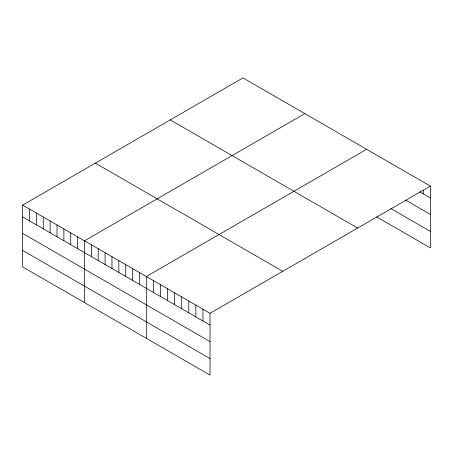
<?xml version="1.0" encoding="UTF-8"?>
<svg xmlns="http://www.w3.org/2000/svg" width="453" height="453" viewBox="0 0 453 453"><rect width="100%" height="100%" fill="white"/><g stroke="black" fill="none" stroke-linecap="round" stroke-linejoin="round"><path stroke-width="0.68" d="M430.35 186.098L210.028 313.295L210.028 375.09L22.65 266.902L22.65 205.113L242.972 77.91L430.35 186.098L430.35 247.887L376.67 216.891M304.807 113.612L84.484 240.815L84.484 302.604M366.641 149.314L146.319 276.517L146.319 338.306M419.733 191.772L430.35 197.904M405.577 200.096L430.35 214.399M390.826 208.573L430.35 231.392M170.266 119.892L357.644 228.074M95.357 163.137L282.734 271.319M22.65 205.113L210.028 313.295M22.65 216.919L210.028 325.101M22.65 233.414L210.028 341.596M22.65 250.413L210.028 358.595M423.272 190.345L423.272 193.816M202.95 309.212L202.95 321.018M195.872 305.124L195.872 316.93M188.793 301.035L188.793 312.842M181.715 296.947L181.715 308.753M174.637 292.865L174.637 304.671M167.559 288.776L167.559 300.582M160.475 284.688L160.475 296.494M153.397 280.6L153.397 292.411M139.45 272.547L139.45 284.354M132.582 268.584L132.582 280.39M125.708 264.614L125.708 276.421M118.839 260.651L118.839 272.457M111.965 256.681L111.965 268.487M105.096 252.712L105.096 264.524M98.227 248.748L98.227 260.554M91.353 244.779L91.353 256.591M77.616 236.845L77.616 248.657M70.742 232.882L70.742 244.688M63.873 228.912L63.873 240.724M57.004 224.948L57.004 236.755M50.13 220.979L50.13 232.791M43.262 217.015L43.262 228.822M36.393 213.046L36.393 224.852M29.519 209.082L29.519 220.888"/></g></svg>
